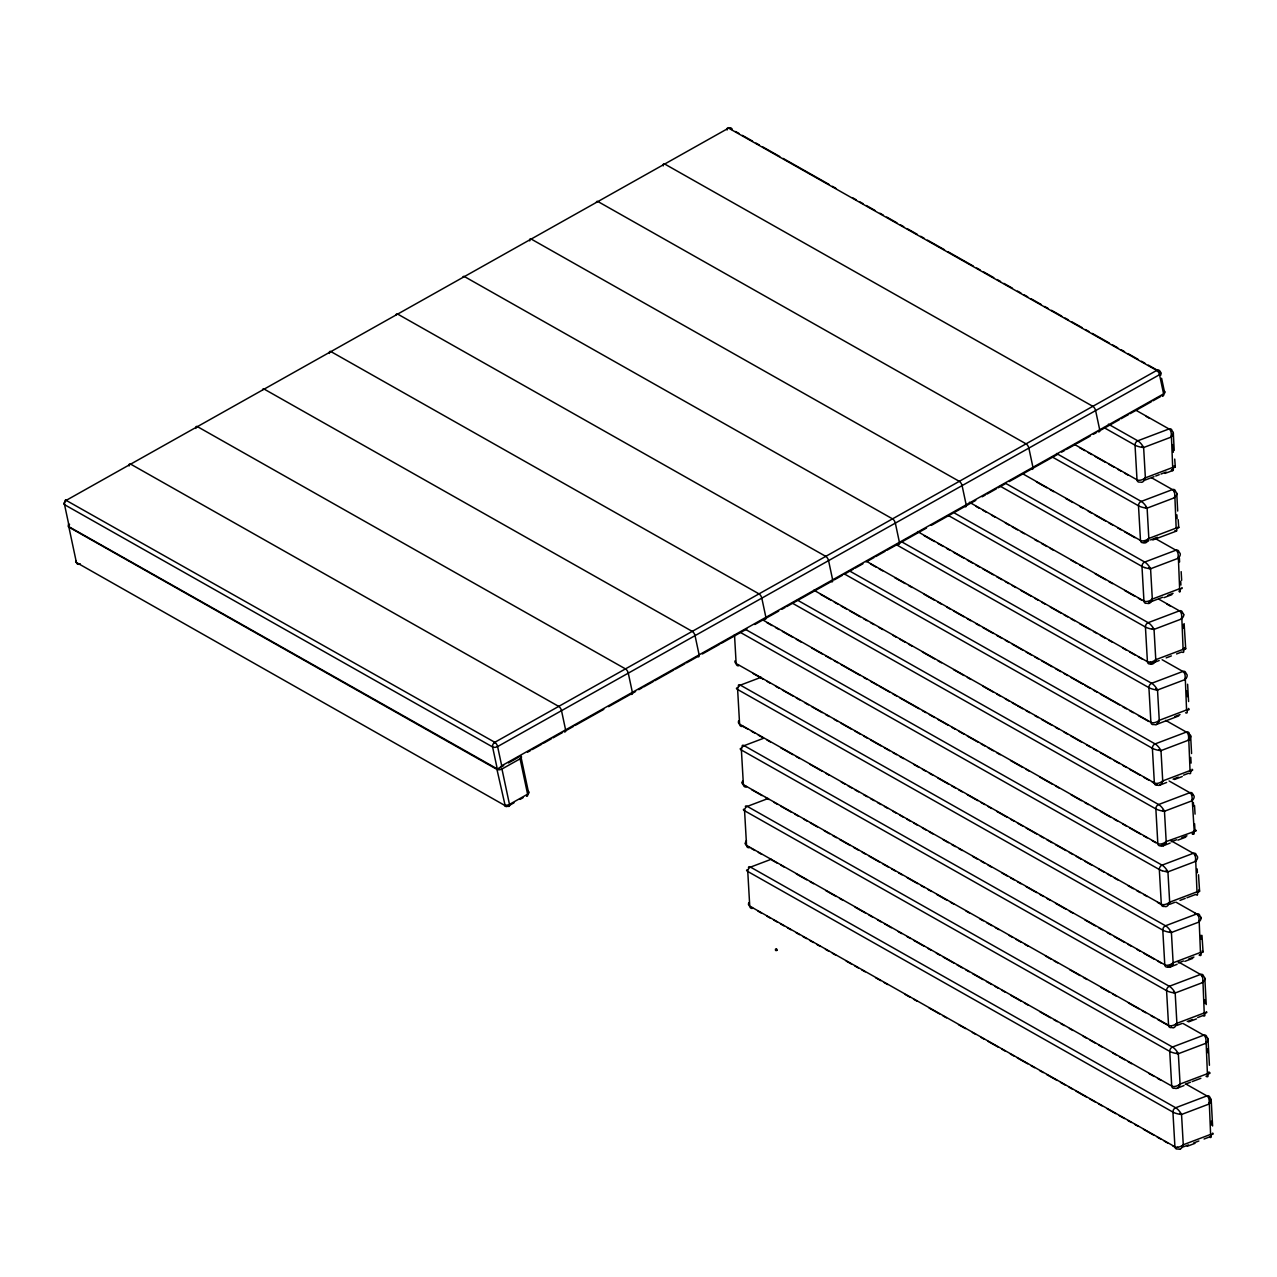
<?xml version="1.0" encoding="UTF-8"?>
<svg xmlns="http://www.w3.org/2000/svg" width="1277" height="1277" viewBox="0 0 1277 1277"><rect width="100%" height="100%" fill="white"/><g stroke="black" fill="none" stroke-linecap="round" stroke-linejoin="round"><path stroke-width="1.5" d="M68.415 524.177L69.277 526.922L498.046 769.329L501.701 765.769L1163.602 393.891A3.639 1.915 -12 0 0 1164.305 391.065L1161.591 378.263M494.678 743.294L494.806 742.304L1156.723 370.426L1158.127 370.553M1171.408 435.92L1172.685 467.478A6.672 2.059 49.8 0 1 1172.988 470.479L1164.895 473.432M1174.872 496.545L1176.165 528.087A6.672 2.059 49.8 0 1 1176.452 531.088L1152.764 539.979M1178.352 557.171L1179.629 588.713A6.672 2.059 49.8 0 1 1179.932 591.714M1181.816 617.781L1183.109 649.339A6.672 2.059 49.8 0 1 1183.396 652.339A5.826 1.788 49.8 0 1 1181.768 651.972L1176.564 653.936M1185.295 678.406L1186.572 709.964A6.672 2.059 49.8 0 1 1186.876 712.965A5.826 1.788 49.8 0 1 1185.583 712.774M1188.759 739.032L1190.036 770.574A6.672 2.059 49.8 0 1 1190.34 773.575A5.826 1.788 49.8 0 1 1188.711 773.223L1183.492 775.187M1192.239 799.657L1194.234 831.694M1195.703 860.267L1196.98 891.825A6.672 2.059 49.8 0 1 1197.283 894.826M1199.167 920.893L1200.46 952.45A6.672 2.059 49.8 0 1 1200.747 955.451A5.826 1.788 49.8 0 1 1199.119 955.084A3.639 2.666 -60.5 0 0 1199.869 954.685M1202.95 981.406L1204.227 1012.948A6.672 2.059 49.8 0 1 1204.53 1015.949A5.826 1.788 49.8 0 1 1203.541 1015.901M1206.111 1042.144L1207.403 1073.686A6.672 2.059 49.8 0 1 1207.691 1076.687A5.826 1.788 49.8 0 1 1206.063 1076.335A3.639 2.666 -60.5 0 0 1206.813 1075.92M1209.303 1102.865L1210.596 1134.407A6.672 2.059 49.8 0 1 1210.883 1137.424A5.826 1.788 49.8 0 1 1209.59 1137.232M728.912 127.636L728.672 128.163A3.639 1.58 60.7 0 0 727.156 129.983M1171.584 436.032L1170.961 437.165L1143.633 447.525L1141.75 446.854M1175.048 496.657L1174.425 497.775L1147.113 508.134A6.672 1.516 14.9 0 1 1141.335 506.985A5.826 1.325 14.9 0 1 1138.493 505.788L1052.088 456.879M1178.527 557.283L1177.889 558.4L1150.577 568.76A6.672 1.516 14.9 0 1 1144.815 567.595M1181.991 617.908L1181.369 619.026L1154.041 629.385A6.672 1.516 14.9 0 1 1148.278 628.22A5.826 1.325 14.9 0 1 1145.437 627.023L948.412 515.525M1185.471 678.518L1184.833 679.651L1157.521 690.011A6.672 1.516 14.9 0 1 1151.742 688.846A5.826 1.325 14.9 0 1 1148.901 687.649L896.582 544.832M1188.935 739.144L1188.312 740.261L1160.985 750.621L1159.101 749.966M1192.399 799.769L1191.776 800.887L1164.464 811.246A6.672 1.516 14.9 0 1 1158.686 810.081A5.826 1.325 14.9 0 1 1155.845 808.9L792.905 603.478M1195.879 860.395L1195.256 861.512L1167.928 871.872A6.672 1.516 14.9 0 1 1162.166 870.706M1199.342 921.004L1198.72 922.138L1171.408 932.497A6.672 1.516 14.9 0 1 1165.63 931.332A5.826 1.325 14.9 0 1 1162.788 930.135L737.627 689.5A5.826 1.325 14.9 0 1 736.478 688.431A6.672 1.516 14.9 0 1 737.388 687.824M1203.11 981.518L1202.487 982.636L1175.175 992.995A6.672 1.516 14.9 0 1 1169.397 991.83A5.826 1.325 14.9 0 1 1166.555 990.649M1206.286 1042.255L1205.664 1043.373L1178.336 1053.733L1176.452 1053.062M1209.479 1102.977L1208.856 1104.11L1181.544 1114.47L1179.645 1113.799M1144.224 479.881L1145.373 477.837L1143.633 447.525L1142.021 446.439M1147.688 540.506L1148.837 538.447L1147.113 508.134A6.672 2.059 49.8 0 0 1143.633 503.346A5.826 1.788 49.8 0 0 1141.239 501.414L1056.558 453.495M1151.152 601.132L1152.317 599.073L1150.577 568.76A6.672 2.059 49.8 0 0 1147.097 563.955A5.826 1.788 49.8 0 0 1144.703 562.04L1006.452 483.791M1154.631 661.757L1155.781 659.698L1154.041 629.385A6.672 2.059 49.8 0 0 1150.561 624.581A5.826 1.788 49.8 0 0 1148.183 622.665L954.605 513.115M1158.095 722.367L1159.261 720.324L1157.521 690.011A6.672 2.059 49.8 0 0 1154.041 685.206A5.826 1.788 49.8 0 0 1151.646 683.291L902.775 542.438M1161.575 782.993L1162.724 780.933L1160.985 750.621L1159.372 749.551M1165.039 843.618L1166.188 841.559L1164.464 811.246A6.672 2.059 49.8 0 0 1160.985 806.441A5.826 1.788 49.8 0 0 1158.59 804.526L797.375 600.094M1168.519 904.244L1169.668 902.185L1167.928 871.872A6.672 2.059 49.8 0 0 1164.448 867.067A5.826 1.788 49.8 0 0 1162.07 865.152L745.545 629.417M1171.983 964.853L1173.132 962.81L1171.408 932.497A6.672 2.059 49.8 0 0 1167.928 927.693A5.826 1.788 49.8 0 0 1165.534 925.777L740.373 685.142A5.826 1.788 49.8 0 0 738.76 684.807A6.672 2.059 49.8 0 0 738.537 686.515M1175.75 1025.367L1176.899 1023.308L1175.175 992.995A6.672 2.059 49.8 0 0 1171.695 988.19A5.826 1.788 49.8 0 0 1169.301 986.275L744.14 745.656A5.826 1.788 49.8 0 0 742.528 745.321A6.672 2.059 49.8 0 0 742.16 746.327M1178.926 1086.104L1180.076 1084.045L1178.336 1053.733L1176.74 1052.647M1182.119 1146.826L1183.268 1144.767L1181.544 1114.47L1179.932 1113.384M494.167 743.278L494.806 742.304L65.638 500.073M1143.937 479.689L1145.373 477.837L1172.685 467.478A6.672 1.516 14.9 0 0 1175.287 466.839L1174.712 459.066M1147.4 540.315L1148.837 538.447L1176.165 528.087A6.672 1.516 14.9 0 0 1178.751 527.449M1150.864 600.94L1152.317 599.073L1179.629 588.713A6.672 1.516 14.9 0 0 1182.215 588.074A5.826 1.325 14.9 0 0 1181.863 587.564M1154.344 661.566L1155.781 659.698L1183.109 649.339A6.672 1.516 14.9 0 0 1185.694 648.7L1184.13 623.607M1157.808 722.175L1159.261 720.324L1186.572 709.964A6.672 1.516 14.9 0 0 1189.158 709.326A5.826 1.325 14.9 0 0 1188.312 708.432M1161.288 782.801L1162.724 780.933L1190.036 770.574A6.672 1.516 14.9 0 0 1192.638 769.935A5.826 1.325 14.9 0 0 1192.048 769.249M1164.752 843.427L1166.188 841.559L1194.378 831.471M1168.232 904.052L1169.668 902.185L1196.98 891.825A6.672 1.516 14.9 0 0 1199.582 891.186L1198.512 874.761M1171.695 964.678L1173.132 962.81L1200.46 952.45A6.672 1.516 14.9 0 0 1203.046 951.812L1201.976 935.387M1175.463 1025.176L1176.899 1023.308L1204.227 1012.948A6.672 1.516 14.9 0 0 1206.813 1012.31A5.826 1.325 14.9 0 0 1206.238 1011.623M1178.639 1085.913L1180.076 1084.045L1207.403 1073.686A6.672 1.516 14.9 0 0 1209.989 1073.047A5.826 1.325 14.9 0 0 1208.808 1071.962A3.639 2.666 -60.5 0 1 1208.744 1072.84M1181.832 1146.634L1183.268 1144.767L1210.596 1134.407A6.672 1.516 14.9 0 0 1213.182 1133.784A5.826 1.325 14.9 0 0 1212.607 1133.082M776.145 950.168L776.288 948.843L775.331 949.37L776.991 950.391L775.49 950.471L776.368 950.056M729.422 127.652L66.771 500.041A3.639 1.58 60.7 0 0 65.159 501.111M503.681 765.609L497.328 769.185L492.587 746.949A3.639 2.666 -60.5 0 1 494.806 742.304A3.639 1.58 60.7 0 1 497.615 746.566L501.701 765.769M508.454 762.928L519.579 756.67M527.529 752.217L530.705 750.429M532.286 749.535L541.831 744.172M543.427 743.278L551.361 738.808M552.957 737.914L562.503 732.567M573.628 726.31L564.083 731.673A3.639 1.58 60.7 0 0 565.599 729.869L561.513 710.65A3.639 1.58 60.7 0 0 558.719 706.404L130.669 464.142A3.639 1.58 60.7 0 0 129.153 465.945M575.209 725.416L603.829 709.342M608.586 706.66L635.611 691.48M638.803 689.692L641.98 687.904M643.56 687.01L653.106 681.663M654.686 680.769L673.761 670.042M675.357 669.148L684.887 663.801M686.483 662.907L697.609 656.649A3.639 1.58 60.7 0 0 699.126 654.846L695.039 635.643A3.639 1.58 60.7 0 0 692.246 631.381L264.195 389.118A3.639 1.58 60.7 0 0 262.599 389.868M702.382 653.968L719.861 644.151M721.457 643.257L746.885 628.97M754.835 624.501L764.38 619.137A3.639 1.58 60.7 0 0 765.897 617.334L761.81 598.131A3.639 1.58 60.7 0 0 759.001 593.869L330.951 351.606A3.639 1.58 60.7 0 0 329.434 353.426M765.961 618.244L778.683 611.108M781.859 609.321L785.036 607.533M786.632 606.639L831.135 581.642A3.639 1.58 60.7 0 0 832.652 579.822L828.565 560.619A3.639 1.58 60.7 0 0 825.772 556.373L397.722 314.11A3.639 1.58 60.7 0 0 396.125 314.844M834.312 579.854L842.261 575.384M843.858 574.49L853.387 569.127M854.983 568.233L862.933 563.78M866.109 561.992L874.059 557.522M875.639 556.628L885.184 551.265M886.765 550.371L926.511 528.055M931.284 525.374L953.536 512.875M955.132 511.981L964.662 506.618A3.639 1.58 60.7 0 0 966.178 504.814L962.092 485.611A3.639 1.58 60.7 0 0 959.298 481.349L531.248 239.086A3.639 1.58 60.7 0 0 529.732 240.89M966.258 505.724L975.788 500.361M982.141 496.801L985.333 495.013M986.913 494.119L996.459 488.756M998.039 487.862L1005.989 483.392M1009.165 481.605L1058.441 453.926M1061.634 452.138L1064.81 450.35M1066.391 449.456L1075.936 444.109M1077.517 443.215L1090.239 436.064M1093.415 434.276L1096.592 432.488M1119.482 419.638L1098.188 431.594A3.639 1.58 60.7 0 0 1099.705 429.79L1095.618 410.587A3.639 1.58 60.7 0 0 1092.825 406.325L664.774 164.063A3.639 1.58 60.7 0 0 663.258 165.882M1121.014 418.776L1128.613 414.498M1130.145 413.652L1151.439 401.68M1152.955 400.834L1160.57 396.556M69.597 524.304A3.639 1.915 -12 0 0 68.894 527.13L496.945 769.392A3.639 1.915 -12 0 0 501.957 769.009L520.09 758.825A3.639 1.915 -12 0 0 520.777 756L528.311 791.373A3.639 2.666 -60.5 0 1 527.928 793.991M514.008 802.802L507.959 806.202A3.639 1.58 60.7 0 0 509.475 804.382L527.609 794.198A3.639 1.915 -12 0 0 528.311 791.373M520.042 799.402L523.059 797.71M1163.363 395.072L1162.086 395.694A3.639 1.58 60.7 0 0 1163.602 393.891L1159.532 374.688A3.639 1.58 60.7 0 0 1156.723 370.426L728.672 128.163A3.639 2.666 -60.5 0 1 732.184 129.6A3.639 1.915 -12 0 0 730.715 129.2M1154.743 724.713A5.826 3.735 -86.4 0 0 1156.292 724.522L1178.783 715.918M1157.473 785.068A5.826 3.735 -86.4 0 0 1159.755 785.147L1166.635 782.466M763.79 620.51L1157.84 843.538A3.639 2.666 -60.5 0 0 1160.953 845.677A5.826 3.735 -86.4 0 0 1163.235 845.773L1170.115 843.075M1177.059 964.327L1170.163 967.008A5.826 3.735 -86.4 0 1 1167.896 966.928A3.639 2.666 -60.5 0 1 1164.784 964.773L739.606 724.155A5.826 3.544 -25.8 0 1 738.425 722.335A6.672 4.054 -25.8 0 1 738.729 720.675M745.353 843.586A5.826 3.544 -25.8 0 0 746.55 845.39L1171.727 1086.025A3.639 2.666 -60.5 0 0 1174.84 1088.164A5.826 3.735 -86.4 0 0 1177.107 1088.259L1183.987 1085.562M1145.325 479.976L1154.009 476.688M1155.733 476.018L1159.213 474.709M1160.937 474.054L1166.14 472.075M761.188 677.257L740.373 685.142A3.639 2.666 -60.5 0 0 737.627 689.5L739.606 724.155A3.639 2.666 -60.5 0 0 742.719 726.278L747.907 729.215M1022.957 473.911L1140.489 540.426A3.639 2.666 -60.5 0 0 1143.601 542.565L1148.805 540.586M1150.529 539.932L1157.473 537.298M1179.054 552.35A3.639 2.666 -60.5 0 0 1175.941 550.211L1144.719 562.056A3.639 2.666 -60.5 0 0 1141.973 566.413L1143.953 601.052A3.639 2.666 -60.5 0 0 1146.299 603.367M763.215 738.425L744.14 745.656A3.639 2.666 -60.5 0 0 741.394 750.014L743.39 784.653A3.639 2.666 -60.5 0 0 746.502 786.792A5.826 3.735 -86.4 0 1 745.529 785.93M1148.805 602.536L1162.677 597.269M1167.88 595.29L1173.084 593.326M1164.033 597.636L1171.839 594.683M768.131 798.492L747.316 806.394A5.826 1.788 49.8 0 0 745.688 806.042A6.672 2.059 49.8 0 0 745.353 806.521M917.556 531.567L1147.432 661.678A3.639 2.666 -60.5 0 0 1150.545 663.817L1159.213 660.512M1166.156 657.894L1171.36 655.915M771.324 859.229L750.509 867.115A5.826 1.788 49.8 0 0 748.897 866.78A6.672 2.059 49.8 0 0 748.53 867.785M1174.824 716.541L1180.028 714.561M1173.084 779.13L1178.288 777.166M1174.441 779.497L1182.247 776.544M1160.953 845.677L1166.156 843.698M1171.36 841.735L1176.564 839.755M1181.768 837.776L1186.972 835.812M1177.921 840.122L1185.726 837.169M1169.62 904.324L1174.824 902.344M1180.028 900.381L1185.232 898.401M1186.972 897.747L1195.639 894.459A5.826 1.788 49.8 0 0 1197.267 894.794M1167.896 966.912L1173.1 964.949M1178.304 962.97L1183.508 960.99M1188.711 959.027L1193.915 957.048M1184.864 961.358L1192.67 958.404M1176.867 1025.447L1182.071 1023.484M1187.275 1021.504L1192.479 1019.525M1197.682 1017.561L1202.886 1015.582M1188.632 1021.871L1196.437 1018.918M1185.248 1084.221L1190.451 1082.242M1192.175 1081.587L1200.859 1078.299M1183.236 1146.906L1188.44 1144.942M1193.644 1142.963L1198.848 1140.999M1204.051 1139.02L1209.255 1137.041M1187.195 1146.299L1195.001 1143.33M65.446 500.376L66.771 500.041A3.639 2.666 -60.5 0 0 64.552 504.686L69.277 526.922M1163.395 395.359L1162.086 395.694A3.639 2.666 -60.5 0 0 1162.804 395.184M78.535 564.083L79.924 563.939A3.639 2.666 -60.5 0 1 76.412 562.503A3.639 1.915 -12 0 1 75.966 560.651M78.504 563.811L79.924 563.939M1173.547 467.733L1172.685 467.478L1173.403 467.973M1177.027 528.359L1176.165 528.087L1176.883 528.598M1180.491 588.984L1179.629 588.713L1180.347 589.208M1183.955 649.594L1183.109 649.339L1183.827 649.833M1187.434 710.22L1186.572 709.964L1187.291 710.459M1190.898 770.845L1190.036 770.574L1190.771 771.085M1197.842 892.08L1196.98 891.825L1197.698 892.32M1201.322 952.706L1200.46 952.45L1201.178 952.945M1205.089 1013.22L1204.227 1012.948L1204.945 1013.459M1208.25 1073.957L1207.403 1073.686L1208.122 1074.18M1211.458 1134.678L1210.596 1134.407L1211.314 1134.918M1157.952 370.857L1156.723 370.426A3.639 2.666 -60.5 0 1 1160.218 371.862L1160.905 375.055M1145.214 507.48L1147.113 508.134L1145.501 507.065M1148.693 568.089L1150.577 568.76L1148.965 567.674M1152.157 628.715L1154.041 629.385L1152.445 628.3M1155.621 689.341L1157.521 690.011L1155.908 688.926M1162.565 810.576L1164.464 811.246L1162.852 810.161M1166.045 871.201L1167.928 871.872L1166.316 870.786M1169.509 931.827L1171.408 932.497L1169.796 931.412M1173.276 992.341L1175.175 992.995L1173.563 991.926M735.568 131.515L738.968 133.431M742.368 135.362L752.568 141.124M755.952 143.056L759.352 144.971M762.752 146.903L779.736 156.512M783.136 158.428L828.996 184.383M832.396 186.314L835.797 188.23M852.781 197.855L856.181 199.771M859.581 201.702L862.965 203.618M866.365 205.533L874.857 210.354M879.949 213.227L883.349 215.159M886.749 217.074L896.949 222.852M900.333 224.768L903.733 226.683M907.133 228.615L917.333 234.377M920.717 236.309L924.117 238.224M927.517 240.156L944.501 249.765M947.901 251.681L973.377 266.111M976.777 268.026L980.177 269.958M983.577 271.873L993.761 277.636M997.161 279.567L1000.561 281.483M1003.961 283.414L1012.453 288.219M1017.546 291.108L1020.946 293.024M1024.346 294.939L1027.73 296.871M1031.13 298.786L1041.33 304.565M1044.714 306.48L1048.114 308.411M1051.514 310.327L1061.714 316.089M1065.098 318.021L1068.498 319.936M1071.898 321.868L1082.098 327.63M1085.482 329.562L1088.882 331.477M1092.282 333.409L1109.266 343.018M1112.666 344.934L1117.758 347.823M1121.158 349.738L1124.558 351.67M1127.958 353.585L1138.142 359.364M1141.542 361.279L1144.942 363.211M1148.342 365.126L1160.218 371.862A3.639 1.915 -12 0 1 1159.532 374.688L497.615 746.566A3.639 1.915 -12 0 1 492.587 746.949L64.552 504.686A3.639 1.915 -12 0 1 64.584 502.308M1136.163 410.38L1168.998 428.96A3.639 2.666 -60.5 0 1 1172.11 431.099A5.826 3.544 -25.8 0 1 1173.308 432.919L1174.217 450.414M1146.187 416.43L1149.635 418.393M1108.388 424.172L1137.775 440.804A5.826 1.788 49.8 0 1 1140.153 442.736A6.672 2.059 49.8 0 1 1143.617 447.509A6.672 1.516 14.9 0 1 1137.871 446.359A5.826 1.325 14.9 0 1 1135.03 445.162L1103.919 427.556M1151.726 477.853L1172.462 489.586A3.639 2.666 -60.5 0 1 1175.574 491.725A5.826 3.544 -25.8 0 1 1176.771 493.545L1177.681 511.039M1074.787 444.588L1137.009 479.801A3.639 2.666 -60.5 0 0 1139.355 482.115M1079.64 447.7L1084.827 450.637M1088.275 452.601L1091.739 454.548M1095.187 456.512L1105.563 462.386M1109.011 464.333L1114.198 467.27M1117.662 469.234L1121.11 471.181M1124.574 473.144L1128.022 475.092M1155.19 538.479L1175.941 550.211M1036.445 481.924L1046.805 487.782M1050.269 489.745L1053.733 491.693M1065.816 498.541L1072.744 502.468M1079.656 506.378L1083.104 508.326M1088.291 511.263L1091.755 513.226M1095.203 515.174L1105.579 521.048M1109.027 522.995L1112.49 524.959M1117.678 527.896L1121.126 529.843M1124.59 531.807L1134.95 537.681M1000.242 486.202L1141.973 566.413A5.826 1.325 14.9 0 0 1144.815 567.595M1158.67 599.089L1179.405 610.837A3.639 2.666 -60.5 0 1 1182.518 612.976M1166.97 604.165L1170.418 606.128M969.403 502.26L1143.953 601.052A5.826 3.544 -25.8 0 0 1146.762 601.499A6.672 4.054 -25.8 0 0 1152.285 599.057A6.672 4.294 -86.4 0 1 1149.348 603.319M975.963 506.346L979.427 508.31M982.875 510.257L986.339 512.221M991.527 515.158L994.975 517.105M1005.35 522.979L1008.798 524.927M1012.262 526.89L1017.45 529.827M1020.898 531.775L1024.362 533.738M1034.721 539.612L1038.185 541.56M1041.633 543.523L1046.821 546.46M1050.285 548.408L1053.733 550.371M1071.02 560.14L1076.208 563.077M1079.656 565.041L1083.119 566.988M1095.219 573.836L1105.595 579.71M1109.043 581.673L1112.506 583.621M1124.606 590.469L1134.966 596.343M1138.43 598.29L1141.877 600.254M1162.134 659.714L1182.869 671.447A3.639 2.666 -60.5 0 1 1185.503 672.117M924.133 535.67L934.493 541.544M937.957 543.491L943.144 546.428M946.592 548.392L950.056 550.339M953.504 552.303L963.88 558.161M967.343 560.124L972.515 563.061M975.979 565.009L979.443 566.972M982.891 568.919L993.267 574.794M996.714 576.757L1001.902 579.678M1005.366 581.642L1008.814 583.605M1012.278 585.552L1015.726 587.516M1020.914 590.453L1031.289 596.311M1034.737 598.274L1038.201 600.222M1041.649 602.185L1045.113 604.133M1050.301 607.07L1060.66 612.944M1064.124 614.907L1067.572 616.855M1071.036 618.818L1074.5 620.766M1079.672 623.703L1090.047 629.577M1093.511 631.524L1096.959 633.488M1100.423 635.435L1105.595 638.372M1109.059 640.336L1112.522 642.283M1122.882 648.157L1126.346 650.121M1129.794 652.068L1134.982 655.005M1138.446 656.969L1141.893 658.916M1165.614 720.34L1186.349 732.072A3.639 2.666 -60.5 0 1 1189.318 733.413M867.45 561.864L1150.896 722.287A3.639 2.666 -60.5 0 0 1154.009 724.426M870.563 564.003L875.751 566.94M879.214 568.903L882.662 570.851M894.762 577.699L905.138 583.573M908.586 585.536L912.049 587.484M924.149 594.332L934.509 600.206M937.972 602.153L941.42 604.117M946.608 607.054L950.072 609.001M953.52 610.965L963.896 616.823M967.343 618.786L970.807 620.75M975.995 623.671L979.443 625.634M982.907 627.598L993.283 633.456M996.73 635.419L1001.918 638.356M1005.366 640.304L1008.83 642.267M1012.294 644.215L1022.654 650.089M1026.117 652.052L1031.305 654.973M1034.753 656.937L1038.217 658.9M1041.665 660.847L1052.04 666.722M1055.488 668.669L1060.676 671.606M1064.14 673.57L1067.588 675.517M1071.052 677.48L1083.151 684.328M1084.875 685.302L1090.063 688.239M1093.511 690.187L1096.975 692.15M1100.439 694.113L1119.45 704.872M1122.898 706.819L1126.362 708.783M1129.81 710.73L1133.274 712.694M1138.461 715.631L1148.821 721.489M849.221 570.771L1155.126 743.916A5.826 1.788 49.8 0 1 1157.505 745.832A6.672 2.059 49.8 0 1 1160.969 750.621A6.672 1.516 14.9 0 1 1155.222 749.471A5.826 1.325 14.9 0 1 1152.381 748.274L844.751 574.155M1169.078 780.965L1189.813 792.698A3.639 2.666 -60.5 0 1 1192.926 794.837M813.896 590.213L1154.36 782.913A3.639 2.666 -60.5 0 0 1157.473 785.052M820.457 594.3L830.832 600.174M834.28 602.137L837.744 604.085M841.192 606.048L846.38 608.985M849.843 610.933L860.203 616.807M863.667 618.754L867.131 620.718M870.579 622.681L874.043 624.629M879.214 627.566L882.678 629.529M893.054 635.387L896.502 637.351M899.966 639.298L905.154 642.235M908.601 644.199L912.065 646.146M922.425 652.02L934.525 658.868M937.988 660.816L941.436 662.779M953.536 669.627L963.912 675.501M967.359 677.448L970.823 679.412M982.923 686.26L993.283 692.118M996.746 694.081L1000.21 696.045M1005.382 698.966L1008.846 700.929M1012.294 702.893L1015.758 704.84M1017.482 705.814L1022.669 708.751M1026.133 710.714L1029.581 712.662M1034.769 715.599L1038.233 717.562M1041.681 719.51L1052.056 725.384M1055.504 727.347L1058.968 729.295M1064.156 732.232L1067.604 734.179M1071.068 736.143L1081.427 742.017M1086.615 744.954L1090.079 746.901M1093.527 748.865L1096.991 750.812M1100.439 752.776L1110.814 758.634M1114.278 760.597L1119.45 763.534M1122.914 765.482L1126.378 767.445M1129.826 769.408L1140.201 775.267M1143.649 777.23L1148.837 780.167M1152.301 782.115L1155.749 784.078M1170.817 840.601L1193.293 853.323A3.639 2.666 -60.5 0 1 1196.405 855.462A5.826 3.544 -25.8 0 1 1197.603 857.266A6.672 4.054 -25.8 0 1 1195.224 861.496A6.672 4.294 -86.4 0 0 1195.033 855.478M766.902 622.649L772.074 625.586M775.538 627.534L778.986 629.497M782.45 631.461L792.825 637.319M796.273 639.282L801.461 642.219M811.837 648.077L822.196 653.952M825.66 655.915L830.848 658.836M834.296 660.8L837.76 662.747M841.208 664.71L860.219 675.469M863.683 677.433L867.131 679.38M870.595 681.343L877.507 685.254M879.23 686.228L889.606 692.102M893.054 694.049L896.518 696.013M899.982 697.976L918.993 708.735M922.441 710.682L925.905 712.646M929.353 714.593L934.541 717.53M938.004 719.494L948.364 725.352M951.828 727.315L955.276 729.263M958.74 731.226L963.927 734.163M967.375 736.111L977.751 741.985M981.199 743.948L984.663 745.896M988.127 747.859L993.298 750.796M996.762 752.744L1000.21 754.707M1010.586 760.565L1022.685 767.413M1026.149 769.377L1029.597 771.34M1039.973 777.198L1052.072 784.046M1055.52 786.009L1058.984 787.957M1071.084 794.805L1081.443 800.679M1084.907 802.626L1088.355 804.59M1093.543 807.527L1097.007 809.474M1100.455 811.438L1110.83 817.312M1114.278 819.259L1117.742 821.223M1122.93 824.16L1126.378 826.107M1129.842 828.071L1140.217 833.929M1143.665 835.892L1147.129 837.856M1152.301 840.777L1155.765 842.74M741.075 632.801L1159.324 869.509A5.826 1.325 14.9 0 0 1162.166 870.706M1176.021 902.201L1196.757 913.949A3.639 2.666 -60.5 0 1 1199.869 916.072A5.826 3.544 -25.8 0 1 1201.066 917.892M1194.681 913.151L1198.145 915.098M753.079 673.49L763.454 679.364M766.902 681.311L770.366 683.275M775.554 686.212L779.002 688.159M782.466 690.123L792.841 695.981M796.289 697.944L799.753 699.908M804.925 702.829L808.389 704.792M811.853 706.74L822.212 712.614M825.676 714.577L829.124 716.525M834.312 719.462L837.776 721.425M841.224 723.373L851.599 729.247M855.047 731.194L860.235 734.131M863.699 736.095L867.147 738.042M870.611 740.006L880.97 745.88M884.434 747.827L889.622 750.764M893.07 752.728L896.534 754.675M899.982 756.638L903.446 758.586M913.821 764.46L918.993 767.397M922.457 769.345L925.921 771.308M929.369 773.255L932.833 775.219M938.004 778.156L948.38 784.03M951.844 785.978L955.292 787.941M958.756 789.888L962.204 791.852M967.391 794.789L977.767 800.647M981.215 802.61L984.679 804.558M988.127 806.521L991.591 808.485M996.778 811.406L1007.138 817.28M1010.602 819.243L1014.066 821.191M1017.514 823.154L1022.701 826.091M1026.149 828.039L1036.525 833.913M1039.989 835.86L1043.437 837.824M1046.901 839.771L1052.088 842.708M1055.536 844.672L1065.912 850.546M1069.36 852.493L1072.824 854.457M1076.272 856.404L1081.459 859.341M1084.923 861.305L1091.835 865.215M1098.747 869.126L1103.935 872.063M1107.382 874.011L1110.846 875.974M1114.294 877.922L1117.758 879.885M1128.134 885.759L1133.306 888.68M1136.769 890.644L1140.217 892.607M1143.681 894.554L1147.145 896.518M1157.505 902.376L1162.693 905.313M1178.064 961.741L1200.524 974.447A3.639 2.666 -60.5 0 1 1203.636 976.586A5.826 3.544 -25.8 0 1 1204.834 978.405L1206.254 1004.552M751.371 731.178L754.819 733.126M758.283 735.089L763.47 738.026M766.918 739.974L770.382 741.937M780.758 747.811L792.841 754.659M796.305 756.607L799.769 758.57M810.129 764.428L822.228 771.276M825.692 773.239L829.14 775.187M841.24 782.035L844.704 783.998M848.151 785.962L851.615 787.909M855.063 789.872L858.527 791.82M863.715 794.757L867.163 796.72M870.627 798.668L874.075 800.631M877.538 802.579L880.986 804.542M884.45 806.489L887.898 808.453M893.086 811.39L896.55 813.337M899.998 815.301L903.462 817.248M906.909 819.211L910.373 821.175M913.837 823.122L917.285 825.086M922.473 828.023L925.921 829.97M929.385 831.934L932.848 833.881M943.208 839.755L948.396 842.692M951.86 844.64L955.308 846.603M958.772 848.551L962.219 850.514M972.595 856.388L977.783 859.325M981.231 861.273L984.695 863.236M988.143 865.183L991.606 867.147M1001.966 873.005L1007.154 875.942M1010.618 877.906L1014.066 879.853M1017.53 881.816L1020.977 883.764M1026.165 886.701L1036.541 892.575M1039.989 894.538L1043.453 896.486M1046.917 898.449L1050.364 900.397M1055.552 903.334L1065.928 909.208M1069.376 911.155L1072.84 913.119M1084.939 919.967L1095.299 925.841M1098.763 927.788L1102.211 929.752M1107.398 932.673L1110.862 934.636M1114.31 936.6L1124.686 942.458M1128.134 944.421L1131.598 946.369M1136.785 949.306L1140.233 951.269M1143.697 953.217L1154.073 959.091M1157.521 961.054L1160.985 963.002M1173.946 1027.522A5.826 3.735 -86.4 0 1 1171.663 1027.442A3.639 2.666 -60.5 0 1 1168.551 1025.287L1166.571 990.649L741.394 750.014A5.826 1.325 14.9 0 1 740.245 748.929A6.672 1.516 14.9 0 1 741.171 748.322M1182.965 1023.452L1203.7 1035.184A3.639 2.666 -60.5 0 1 1206.813 1037.323A5.826 3.544 -25.8 0 1 1207.148 1037.531M743.39 784.653L1168.551 1025.287M751.69 789.729L762.05 795.603M765.514 797.55L768.962 799.514M774.149 802.451L777.613 804.398M781.061 806.362L791.437 812.22M794.885 814.183L798.348 816.131M803.536 819.068L806.984 821.031M810.448 822.979L817.36 826.905M824.272 830.816L829.459 833.753M832.907 835.701L836.371 837.664M839.819 839.612L850.195 845.486M853.659 847.433L858.83 850.37M862.294 852.334L865.758 854.281M869.206 856.244L879.582 862.119M883.03 864.066L888.217 867.003M891.681 868.967L895.129 870.914M898.593 872.877L902.041 874.825M907.229 877.762L917.604 883.636M921.052 885.584L924.516 887.547M927.964 889.494L931.428 891.458M936.616 894.395L946.975 900.269M950.439 902.216L953.887 904.18M965.987 911.028L969.451 912.975M979.826 918.849L983.274 920.797M986.738 922.76L991.91 925.697M995.374 927.645L998.837 929.608M1009.197 935.482L1012.661 937.43M1016.109 939.393L1021.297 942.33M1024.761 944.278L1028.208 946.241M1045.496 956.01L1050.684 958.947M1054.132 960.911L1057.595 962.858M1069.695 969.706L1080.055 975.58M1083.519 977.543L1086.982 979.491M1100.806 987.313L1109.442 992.213M1112.906 994.16L1116.353 996.124M1128.453 1002.972L1138.829 1008.846M1142.276 1010.793L1145.74 1012.757M1150.928 1015.694L1154.376 1017.641M1157.84 1019.605L1168.2 1025.463M1186.157 1084.173L1206.893 1095.905A3.639 2.666 -60.5 0 1 1209.862 1097.246M751.403 848.503L754.851 850.466M758.315 852.413L761.762 854.377M772.138 860.251L777.326 863.172M780.774 865.136L784.238 867.099M796.337 873.947L806.697 879.805M810.161 881.768L813.609 883.716M825.708 890.564L836.084 896.438M839.548 898.401L842.996 900.349M855.095 907.197L865.471 913.071M868.919 915.018L872.383 916.982M877.57 919.919L881.018 921.866M884.482 923.83L891.394 927.74M898.306 931.651L901.754 933.615M906.941 936.536L910.405 938.499M913.853 940.463L924.229 946.321M927.677 948.284L931.141 950.232M936.328 953.169L939.776 955.132M943.24 957.08L953.616 962.954M957.064 964.917L962.251 967.838M965.699 969.802L969.163 971.749M972.627 973.712L982.987 979.587M986.451 981.534L991.638 984.471M995.086 986.435L998.55 988.382M1001.998 990.345L1005.462 992.293M1010.65 995.23L1021.009 1001.104M1024.473 1003.052L1027.921 1005.015M1040.021 1011.863L1050.396 1017.737M1053.844 1019.684L1057.308 1021.648M1060.772 1023.595L1064.22 1025.559M1069.408 1028.496L1072.856 1030.443M1083.231 1036.317L1086.695 1038.281M1090.143 1040.228L1095.331 1043.165M1098.795 1045.113L1102.243 1047.076M1112.618 1052.95L1116.066 1054.898M1119.53 1056.861L1124.718 1059.798M1128.166 1061.746L1131.63 1063.709M1148.901 1073.494L1154.089 1076.415M1157.553 1078.379L1161.001 1080.342M758.043 911.187L761.507 913.151M766.695 916.088L770.143 918.035M773.607 919.999L777.054 921.946M780.518 923.909L783.966 925.857M787.43 927.82L790.894 929.768M796.066 932.705L799.53 934.668M802.978 936.616L806.441 938.579M809.905 940.542L813.353 942.49M816.817 944.453L820.265 946.401M825.453 949.338L828.917 951.301M832.365 953.249L835.828 955.212M846.188 961.07L851.376 964.007M854.84 965.971L858.288 967.918M861.752 969.881L865.199 971.829M875.575 977.703L880.763 980.64M884.211 982.604L887.675 984.551M904.962 994.336L910.134 997.273M913.598 999.221L917.046 1001.184M929.145 1008.032L939.521 1013.89M942.985 1015.853L946.433 1017.817M958.532 1024.665L965.444 1028.576M972.356 1032.486L975.82 1034.434M981.007 1037.371L984.455 1039.334M987.919 1041.282L998.279 1047.156M1001.743 1049.119L1005.191 1051.067M1010.378 1054.004L1013.842 1055.967M1017.29 1057.915L1027.666 1063.789M1031.114 1065.736L1034.578 1067.7M1039.765 1070.637L1043.213 1072.584M1046.677 1074.548L1057.053 1080.422M1060.501 1082.369L1065.688 1085.306M1069.152 1087.254L1072.6 1089.217M1076.064 1091.181L1086.424 1097.039M1089.888 1099.002L1095.075 1101.939M1098.523 1103.887L1101.987 1105.85M1107.175 1108.787L1115.811 1113.672M1119.259 1115.635L1124.446 1118.556M1127.91 1120.52L1131.358 1122.483M1134.822 1124.43L1138.27 1126.394M1143.458 1129.315L1153.833 1135.189M1157.281 1137.153L1160.745 1139.1M1164.209 1141.063L1167.657 1143.011M1172.845 1145.948L1176.293 1147.911M505.437 805.803L76.412 562.503L68.894 527.13M505.229 805.899L496.945 769.392M776.687 950.487L775.889 949.737L776.847 949.162L776.911 950.359M520.09 758.825L527.609 794.198A3.639 1.58 60.7 0 1 526.619 796.225M501.957 769.009L509.475 804.382A3.639 1.915 -12 0 1 504.463 804.765A3.639 2.666 -60.5 0 0 507.208 806.505M1178.176 519.691L1178.719 527.449A5.826 1.325 14.9 0 0 1178.176 526.762M1181.161 571.649L1181.656 580.317M1187.61 684.233L1188.6 701.552M1191.569 753.526L1190.659 736.031A5.826 3.544 -25.8 0 0 1189.462 734.211M1194.538 805.484L1195.049 814.135M1209.415 1065.289L1208.01 1039.127A5.826 3.544 -25.8 0 0 1207.419 1037.802M1212.607 1126.011L1211.203 1099.864A5.826 3.544 -25.8 0 0 1210.021 1098.044L1210.229 1101.891M1204.961 999.683L1205.185 1003.53M1172.877 444.572L1173.324 452.281M1176.899 514.823L1177.123 518.67M1179.373 558.129L1179.597 561.976M1180.698 581.211L1180.922 585.058M1183.172 624.517L1183.396 628.364M1186.987 690.905L1187.307 696.683M1189.573 736.143L1189.797 739.99M1190.787 757.309L1191.106 763.087M1193.372 802.531L1193.596 806.378M1194.586 823.697L1194.921 829.475M1197.172 868.935L1197.395 872.782M1200.971 935.323L1201.194 939.17M1207.467 1048.864L1207.691 1052.711M1211.33 1121.142L1211.554 1124.989M1140.489 540.426L1138.493 505.788A3.639 2.666 -60.5 0 1 1141.239 501.43L1172.462 489.586A5.826 3.735 -86.4 0 1 1174.186 491.757M734.498 634.653L736.143 663.529A3.639 2.666 -60.5 0 0 738.489 665.844M1175.941 550.195A5.826 3.735 -86.4 0 1 1177.649 552.382A6.672 4.294 -86.4 0 1 1177.873 558.384A6.672 4.054 -25.8 0 0 1180.283 554.154A5.826 3.544 -25.8 0 0 1179.389 552.558M1179.725 590.357A3.639 2.666 -60.5 0 1 1179.038 590.948M1179.9 591.682A5.826 1.788 49.8 0 1 1179.246 591.746M1149.348 603.287A5.826 3.735 -86.4 0 1 1147.432 603.367M748.561 904.308A5.826 3.544 -25.8 0 0 749.743 906.127A3.639 2.666 -60.5 0 0 752.871 908.25A5.826 3.735 -86.4 0 1 751.882 907.404M1177.713 1147.209A5.826 3.544 -25.8 0 1 1174.904 1146.762L749.743 906.111L747.763 871.473A3.639 2.666 -60.5 0 1 750.509 867.115L1175.67 1107.75A5.826 1.788 49.8 0 1 1178.048 1109.665A6.672 2.059 49.8 0 1 1181.512 1114.454A6.672 1.516 14.9 0 1 1175.766 1113.305A5.826 1.325 14.9 0 1 1172.924 1112.107L747.763 871.473A5.826 1.325 14.9 0 1 746.614 870.403A6.672 1.516 14.9 0 1 747.524 869.781M1180.299 1148.981A5.826 3.735 -86.4 0 1 1178.033 1148.901A3.639 2.666 -60.5 0 1 1174.92 1146.746L1172.924 1112.107A3.639 2.666 -60.5 0 1 1175.67 1107.75L1206.893 1095.905A5.826 3.735 -86.4 0 1 1208.617 1098.076A6.672 4.294 -86.4 0 1 1208.84 1104.094A6.672 4.054 -25.8 0 0 1211.234 1099.848M1180.315 1149.013A6.672 4.294 -86.4 0 0 1183.252 1144.767A6.672 4.054 -25.8 0 1 1177.713 1147.225M1210.692 1136.051A3.639 2.666 -60.5 0 1 1210.005 1136.642M748.514 904.324A6.672 4.054 -25.8 0 1 748.865 902.631M1185.838 672.787A3.639 2.666 -60.5 0 1 1185.982 673.586A5.826 3.544 -25.8 0 1 1187.179 675.405A6.672 4.054 -25.8 0 1 1184.817 679.635A6.672 4.294 -86.4 0 0 1184.625 673.602A5.826 3.735 -86.4 0 0 1182.885 671.447L1151.646 683.291A3.639 2.666 -60.5 0 0 1148.917 687.649L1150.896 722.287A5.826 3.544 -25.8 0 0 1153.706 722.75A6.672 4.054 -25.8 0 0 1159.229 720.308A6.672 4.294 -86.4 0 1 1156.292 724.554M1159.755 785.179A6.672 4.294 -86.4 0 0 1162.708 780.933A6.672 4.054 -25.8 0 1 1157.17 783.392A5.826 3.544 -25.8 0 1 1154.36 782.929L1152.381 748.274A3.639 2.666 -60.5 0 1 1155.126 743.916L1186.349 732.072A5.826 3.735 -86.4 0 1 1188.073 734.243A6.672 4.294 -86.4 0 1 1188.28 740.261A6.672 4.054 -25.8 0 0 1190.691 736.015M1191.138 770.622A3.639 2.666 -60.5 0 1 1190.723 771.484M1140.473 540.442A5.826 3.544 -25.8 0 0 1143.282 540.873A6.672 4.054 -25.8 0 0 1148.821 538.447A6.672 4.294 -86.4 0 1 1145.884 542.693A5.826 3.735 -86.4 0 1 1143.601 542.581M1176.436 531.072A5.826 1.788 49.8 0 1 1174.824 530.737M1176.803 493.529A6.672 4.054 -25.8 0 1 1174.409 497.775A6.672 4.294 -86.4 0 0 1174.201 491.741M1194.857 830.353A3.639 2.666 -60.5 0 1 1194.618 831.247M1192.926 833.434A3.639 2.666 -60.5 0 1 1192.175 833.833A5.826 1.788 49.8 0 0 1193.787 834.168A6.672 2.059 49.8 0 0 1193.5 831.183A6.672 1.516 14.9 0 0 1196.102 830.561M1163.235 845.805A6.672 4.294 -86.4 0 0 1166.172 841.543A6.672 4.054 -25.8 0 1 1160.633 844.017A5.826 3.544 -25.8 0 1 1157.824 843.538L1155.861 808.9A3.639 2.666 -60.5 0 1 1158.59 804.542L1189.813 792.698A5.826 3.735 -86.4 0 1 1191.537 794.869A6.672 4.294 -86.4 0 1 1191.76 800.871A6.672 4.054 -25.8 0 0 1194.155 796.64A5.826 3.544 -25.8 0 0 1193.261 795.044M1195.91 830.226A5.826 1.325 14.9 0 1 1196.07 830.561M1166.571 990.649A3.639 2.666 -60.5 0 1 1169.301 986.291L1200.524 974.447A5.826 3.735 -86.4 0 1 1202.248 976.618M743.374 784.669A5.826 3.544 -25.8 0 1 742.192 782.849M1171.36 1025.734A5.826 3.544 -25.8 0 1 1168.535 1025.287M1173.946 1027.554A6.672 4.294 -86.4 0 0 1176.883 1023.292A6.672 4.054 -25.8 0 1 1171.344 1025.766M1204.865 978.39A6.672 4.054 -25.8 0 1 1202.471 982.636A6.672 4.294 -86.4 0 0 1202.28 976.602M1204.323 1014.592A3.639 2.666 -60.5 0 1 1203.636 1015.183M742.16 782.849A6.672 4.054 -25.8 0 1 742.496 781.173M1195.017 855.494A5.826 3.735 -86.4 0 0 1193.293 853.307L1162.07 865.152A3.639 2.666 -60.5 0 0 1159.324 869.509L1161.304 904.164A3.639 2.666 -60.5 0 0 1164.416 906.303A5.826 3.735 -86.4 0 0 1166.699 906.383A6.672 4.294 -86.4 0 0 1169.636 902.169A6.672 4.054 -25.8 0 1 1164.097 904.643A5.826 3.544 -25.8 0 1 1161.304 904.164L736.143 663.529A5.826 3.544 -25.8 0 1 734.945 661.709A6.672 4.054 -25.8 0 1 734.977 660.911M1198.401 890.101A5.826 1.325 14.9 0 1 1199.534 891.17M738.585 665.157A5.826 3.735 -86.4 0 1 738.282 664.806M749.328 847.305A5.826 3.735 -86.4 0 0 749.663 847.545A3.639 2.666 -60.5 0 1 746.55 845.39L744.571 810.751A3.639 2.666 -60.5 0 1 747.316 806.394L1172.478 1047.028A5.826 1.788 49.8 0 1 1174.856 1048.944A6.672 2.059 49.8 0 1 1178.32 1053.717A6.672 1.516 14.9 0 1 1172.573 1052.567A5.826 1.325 14.9 0 1 1169.732 1051.386L744.571 810.751A5.826 1.325 14.9 0 1 743.422 809.666A6.672 1.516 14.9 0 1 743.805 809.187M1177.123 1088.291A6.672 4.294 -86.4 0 0 1180.06 1084.029A6.672 4.054 -25.8 0 1 1174.521 1086.504A5.826 3.544 -25.8 0 1 1171.711 1086.025L1169.732 1051.386A3.639 2.666 -60.5 0 1 1172.478 1047.028L1203.7 1035.184A5.826 3.735 -86.4 0 1 1205.424 1037.355A6.672 4.294 -86.4 0 1 1205.632 1043.357A6.672 4.054 -25.8 0 0 1208.042 1039.127M745.321 843.586A6.672 4.054 -25.8 0 1 746.486 840.585M1174.106 465.754A5.826 1.325 14.9 0 1 1175.239 466.823M1172.781 469.122A3.639 2.666 -60.5 0 1 1171.344 470.112M1173.34 432.903A6.672 4.054 -25.8 0 1 1170.929 437.149A6.672 4.294 -86.4 0 0 1170.738 431.115A5.826 3.735 -86.4 0 0 1168.998 428.96L1137.775 440.804A3.639 2.666 -60.5 0 0 1135.03 445.162L1137.009 479.801A5.826 3.544 -25.8 0 0 1139.818 480.264A6.672 4.054 -25.8 0 0 1145.341 477.821A6.672 4.294 -86.4 0 1 1142.404 482.067A5.826 3.735 -86.4 0 1 1140.489 482.115M1172.972 470.447A5.826 1.788 49.8 0 1 1171.695 470.287M1150.226 662.125A5.826 3.544 -25.8 0 1 1147.416 661.678L1145.437 627.023A3.639 2.666 -60.5 0 1 1148.183 622.665L1179.405 610.837A5.826 3.735 -86.4 0 1 1181.129 613.008A6.672 4.294 -86.4 0 1 1181.337 619.01A6.672 4.054 -25.8 0 0 1183.747 614.764M1182.534 612.96A5.826 3.544 -25.8 0 1 1183.715 614.78M1184.449 648.493A3.639 2.666 -60.5 0 0 1184.497 647.615A5.826 1.325 14.9 0 1 1185.663 648.684M1150.529 663.817A5.826 3.735 -86.4 0 0 1152.812 663.896A6.672 4.294 -86.4 0 0 1155.765 659.682A6.672 4.054 -25.8 0 1 1150.226 662.156M1198.48 916.12A5.826 3.735 -86.4 0 0 1196.757 913.933L1165.534 925.777A3.639 2.666 -60.5 0 0 1162.788 930.135L1164.784 964.773A5.826 3.544 -25.8 0 0 1167.577 965.236A6.672 4.054 -25.8 0 0 1173.116 962.794A6.672 4.294 -86.4 0 1 1170.179 967.04M742.719 726.294A5.826 3.735 -86.4 0 1 742.384 726.054M1201.098 917.876A6.672 4.054 -25.8 0 1 1198.704 922.122A6.672 4.294 -86.4 0 0 1198.496 916.088M1202.184 950.918A5.826 1.325 14.9 0 1 1203.014 951.796M462.881 277.332A3.639 1.58 60.7 0 1 464.477 276.598L892.527 518.861A3.639 1.58 60.7 0 1 895.337 523.107L899.423 542.326A3.639 1.58 60.7 0 1 897.907 544.13M630.854 694.161A3.639 1.58 60.7 0 0 632.37 692.357L628.284 673.155A3.639 1.58 60.7 0 0 625.475 668.893L197.424 426.63A3.639 1.58 60.7 0 0 195.908 428.433M527.433 794.805A3.639 2.666 -60.5 0 1 526.81 795.491M1031.433 469.106A3.639 1.58 60.7 0 0 1032.949 467.302L1028.863 448.099A3.639 1.58 60.7 0 0 1026.054 443.837L598.003 201.574A3.639 1.58 60.7 0 0 596.407 202.325M1164.305 391.065A3.639 2.666 -60.5 0 1 1163.922 393.667"/></g></svg>
